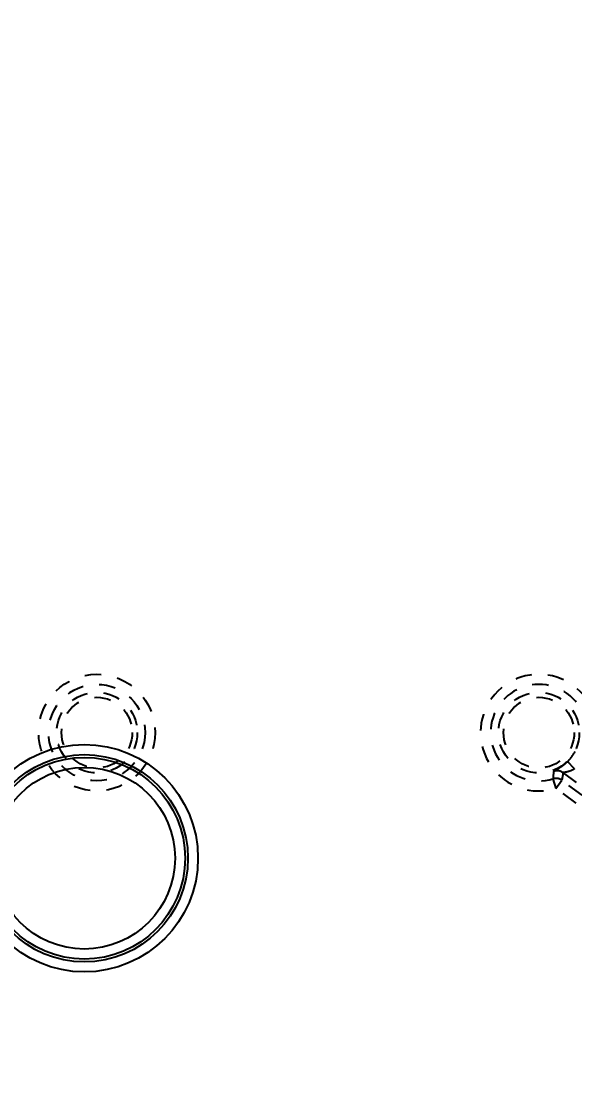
# Model space of a CAD drawing. Header units: millimetres. Extents: x -1265 to 1982, y -12197 to 1934.
# Drawn here: x 162.2 to 217.2, y 52 to 158.4 of the extents above; entities that cross this region are included whole.
import ezdxf

# ---------------------------------------------------------------- set-up
doc = ezdxf.new("R2010")
doc.units = ezdxf.units.MM
doc.header["$LTSCALE"] = 16.335
doc.header["$PDMODE"] = 3
doc.header["$PDSIZE"] = 0.3125
doc.linetypes.add('HIDDEN', pattern=[0.2, 0.1, -0.1])
doc.layers.get('0').update_dxf_attribs({"linetype": 'CONTINUOUS'})
doc.layers.get('Defpoints').update_dxf_attribs({"linetype": 'CONTINUOUS'})
doc.layers.add('DEFAULT_2', color=8, linetype='HIDDEN')
doc.styles.get("Standard").update_dxf_attribs({"font": 'txt', "width": 0.8})
doc.dimstyles.new('11', dxfattribs={"dimtxt": 8, "dimasz": 8, "dimexe": 0, "dimexo": 0, "dimgap": 0, "dimtad": 0, "dimdsep": 46, "dimtxsty": 'Standard', "dimcen": 0, "dimclrd": 4, "dimclre": 4, "dimclrt": 6, "dimazin": 0, "dimtp": 0.01, "dimtm": 0.01, "dimtfac": 1, "dimtofl": 0, "dimtmove": 0, "dimatfit": 3, "dimfxl": 0, "dimtolj": 1, "dimarcsym": 0})

# ---------------------------------------------------------------- blocks, each defined once
blk = doc.blocks.new('*D91')
at = {"color": 4, "lineweight": -2}
for p, q in [((177.51, 267.5), (321.14, 267.5)), ((321.14, 259.5), (321.14, 178.35)), ((321.14, -109.45), (321.14, 146.35)), ((107.13, -117.45), (321.14, -117.45))]:
    blk.add_line(p, q, dxfattribs=at)
at = {"color": 4}
for points in [[(319.8, 259.5), (322.47, 259.5), (321.14, 267.5)], [(319.8, -109.45), (322.47, -109.45), (321.14, -117.45)]]:
    blk.add_solid(points, dxfattribs=at)
at = {"layer": 'Defpoints', "color": 0}
for p in [(177.51, 267.5), (321.14, 267.5), (107.13, -117.45)]:
    blk.add_point(p, dxfattribs=at)
at = {"color": 6, "insert": (321.14, 162.35), "char_height": 8, "attachment_point": 5, "rotation": 90}
blk.add_mtext('\\A1;384.95', dxfattribs=at)
blk = doc.blocks.new('*D92')
at = {"color": 4, "lineweight": -2}
for p, q in [((-114.64, 106.79), (-114.64, 300.34)), ((-106.64, 300.34), (19.43, 300.34)), ((287.99, 300.34), (48.23, 300.34)), ((295.99, 106.1), (295.99, 300.34))]:
    blk.add_line(p, q, dxfattribs=at)
at = {"color": 4}
for points in [[(-106.64, 301.67), (-106.64, 299.01), (-114.64, 300.34)], [(287.99, 301.67), (287.99, 299.01), (295.99, 300.34)]]:
    blk.add_solid(points, dxfattribs=at)
at = {"layer": 'Defpoints', "color": 0}
for p in [(-114.64, 300.34), (-114.64, 106.79), (295.99, 106.1)]:
    blk.add_point(p, dxfattribs=at)
at = {"color": 6, "insert": (33.83, 300.34), "char_height": 8, "attachment_point": 5}
blk.add_mtext('\\A1;410.63', dxfattribs=at)

msp = doc.modelspace()

# ---------------------------------------------------------------- linework, layer by layer
at = {"color": 7, "linetype": 'Continuous'}
for radius in [11.315, 10.316, 10.034, 9.034]:
    msp.add_circle((168.427, 75.12), radius, dxfattribs=at)
at = {"layer": 'DEFAULT_2', "color": 8, "linetype": 'HIDDEN'}
for p, q in [((217.237, 84.024), (216.534, 84.734)), ((215.084, 83.027), (215.377, 82.071)), ((216.085, 83.631), (215.969, 82.876)), ((216.085, 83.631), (229.321, 73.906)), ((215.377, 82.071), (215.969, 82.876)), ((227.929, 72.849), (215.377, 82.071)), ((228.521, 73.654), (215.969, 82.876))]:
    msp.add_line(p, q, dxfattribs=at)
for centre, radius in [((169.677, 87.62), 5.804), ((169.677, 87.62), 4.804), ((169.677, 87.62), 4.017), ((213.677, 87.62), 4.017), ((169.677, 87.62), 3.517), ((213.677, 87.62), 3.517)]:
    msp.add_circle(centre, radius, dxfattribs=at)
for centre, radius, start, end in [((213.677, 87.62), 5.804, 0.36103, 287.02998), ((213.677, 87.62), 4.804, 0.36103, 287.02998), ((213.677, 87.62), 4.061, 314.7076, 332.6834), ((568.27, 57.149), 354.132, 175.69052, 175.80958), ((215.378, 82.069), 1.001, 53.82032, 107.0537), ((215.493, 82.824), 1.001, 53.73606, 110.69881)]:
    msp.add_arc(centre, radius, start, end, dxfattribs=at)
for points, knots in [([(216.534, 84.734), (216.451, 84.652), (216.284, 84.499), (216.029, 84.298), (215.789, 84.134), (215.576, 84.005), (215.4, 83.908), (215.279, 83.845), (215.207, 83.807), (215.171, 83.787), (215.151, 83.773), (215.139, 83.764), (215.139, 83.76)], [0, 0, 0, 0, 0.2051377, 0.3975108, 0.5689832, 0.7152616, 0.8337266, 0.9219992, 0.9540851, 0.9777899, 0.9929984, 1, 1, 1, 1]), ([(217.237, 84.024), (217.179, 83.982), (217.057, 83.907), (216.864, 83.819), (216.672, 83.752), (216.492, 83.704), (216.335, 83.673), (216.222, 83.656), (216.154, 83.646), (216.116, 83.641), (216.099, 83.637), (216.084, 83.633), (216.085, 83.631)], [0, 0, 0, 0, 0.1749023, 0.348614, 0.5157047, 0.6693793, 0.8021702, 0.9066312, 0.9458172, 0.9749841, 0.9931821, 1, 1, 1, 1])]:
    msp.add_open_spline(points, degree=3, knots=knots, dxfattribs=at)

# ---------------------------------------------------------------- dimensions: what is measured, and where the dimension line sits
dim = msp.add_linear_dim(base=(-114.639, 300.339), p1=(295.993, 106.101), p2=(-114.639, 106.794), dimstyle='11')
dim.commit()
dim.dimension.update_dxf_attribs({"geometry": '*D92', "text_midpoint": (33.835, 300.339), "dimtype": 160})
dim = msp.add_linear_dim(base=(321.1378, 267.4999), p1=(107.1313, -117.4455), p2=(177.5085, 267.4999), angle=90, dimstyle='11')
dim.commit()
dim.dimension.update_dxf_attribs({"geometry": '*D91', "text_midpoint": (321.1378, 162.3454), "dimtype": 160})

doc.saveas('drawing.dxf')
